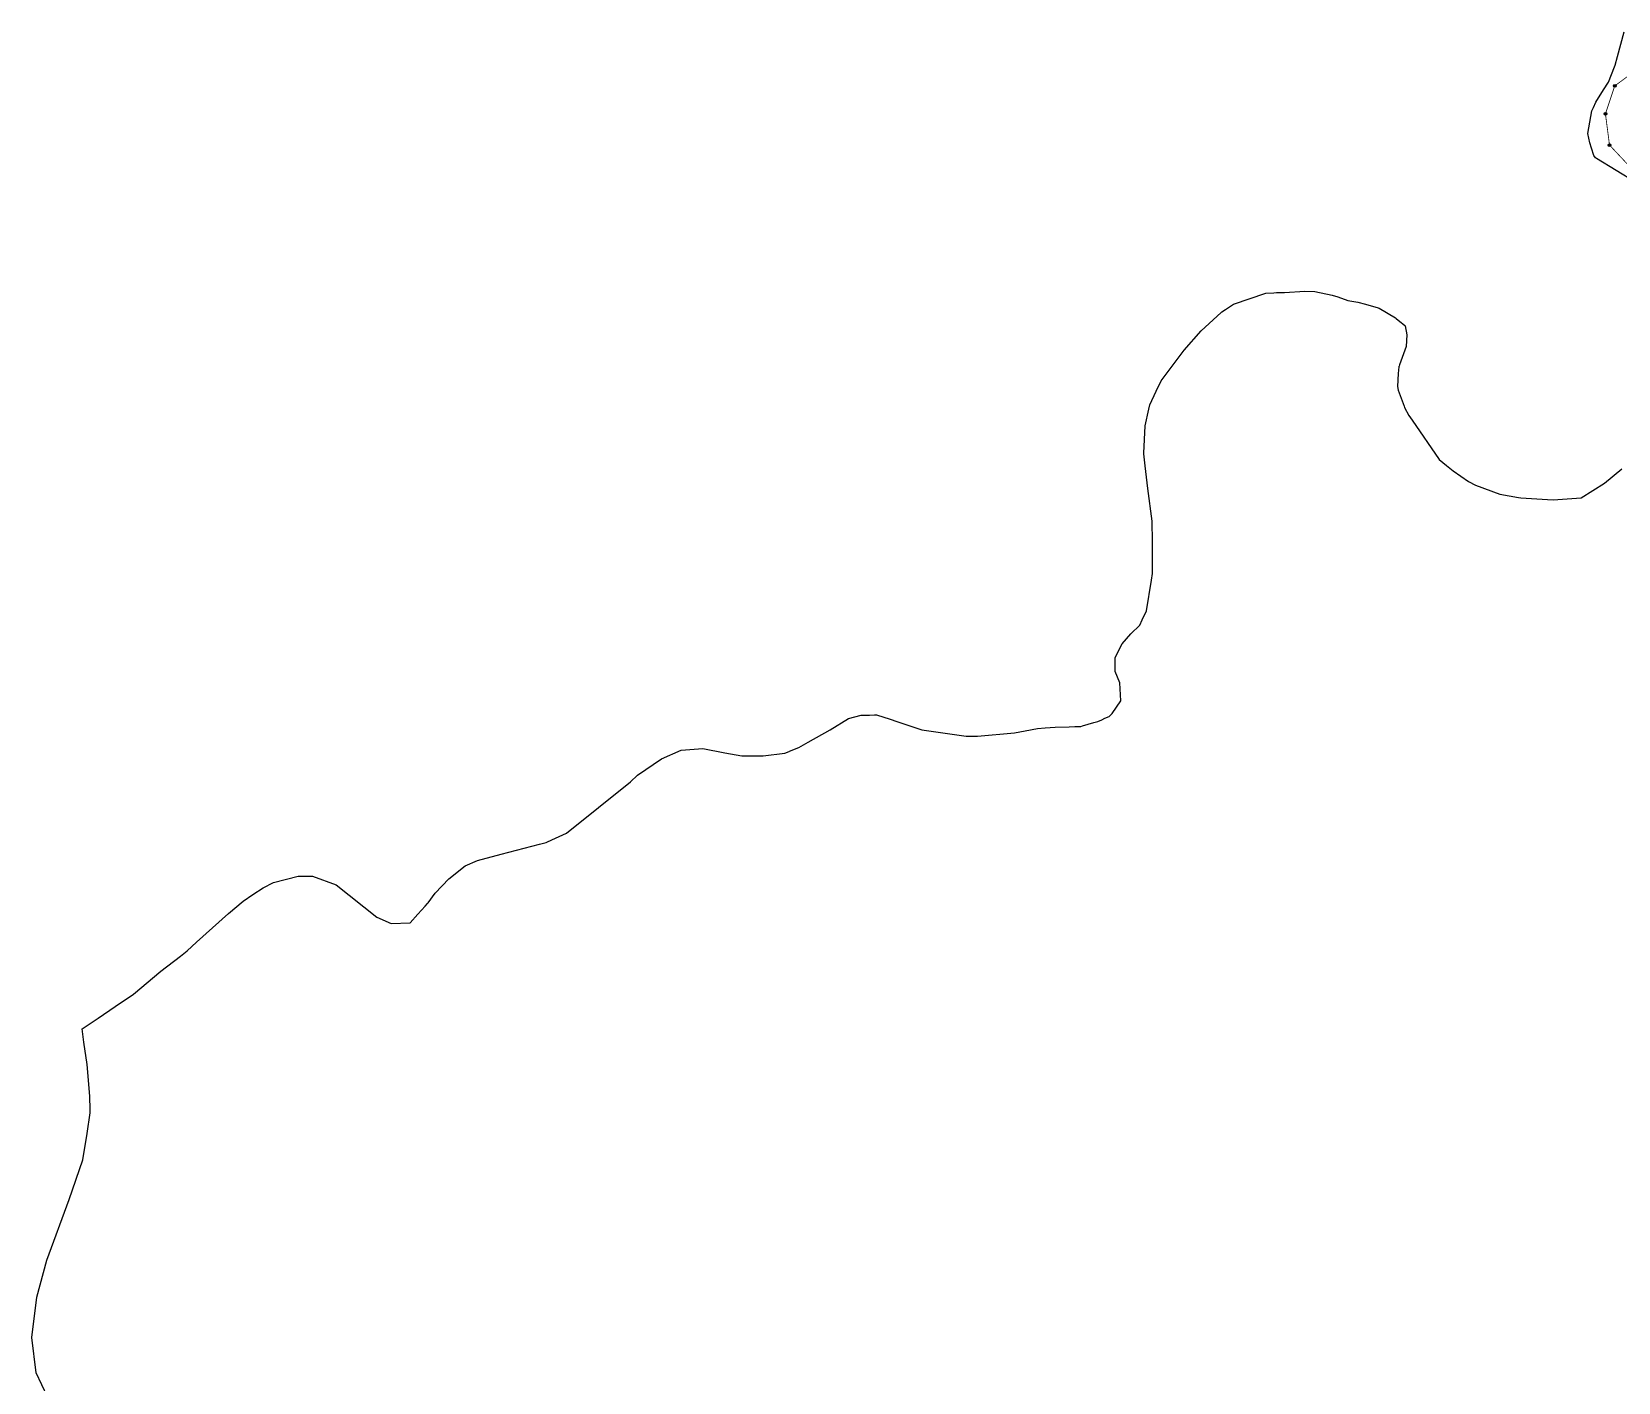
# Model space of a CAD drawing. Extents: x 213960 to 217464, y 137640 to 141047.
# Drawn here: x 214862 to 216070, y 139379 to 140408 of the extents above; entities that cross this region are included whole.
import ezdxf

# ---------------------------------------------------------------- set-up
doc = ezdxf.new("R2010")
doc.units = 0
doc.header["$LTSCALE"] = 2
doc.header["$PDSIZE"] = 0.2
doc.layers.get('0').update_dxf_attribs({"linetype": 'CONTINUOUS'})
for name, color, linetype in [('DJZQ', 7, 'CONTINUOUS'), ('GD', 7, 'CONTINUOUS'), ('JZD', 1, 'CONTINUOUS')]:
    doc.layers.add(name, color=color, linetype=linetype)

# ---------------------------------------------------------------- blocks, each defined once
blk = doc.blocks.new('GC0000')
at = {"linetype": 'Continuous'}
blk.add_point((0, 0), dxfattribs=at)

msp = doc.modelspace()

# ---------------------------------------------------------------- linework, layer by layer
at = {"layer": 'DJZQ', "linetype": 'Continuous', "flags": 128}
for points in [[(216097.9, 140283.7), (216053.1, 140311.1), (216052.3, 140311.6), (216051, 140313.4), (216049.3, 140318.9), (216048, 140323.1), (216046.5, 140330.2), (216049.6, 140347.4), (216050.7, 140349.8), (216052.5, 140353.9), (216058.5, 140363.4), (216062.2, 140369.3), (216066.7, 140380.9), (216067.2, 140382.2), (216069.2, 140388.7), (216074.1, 140407.6)], [(214877.7, 139358.7), (214864.8, 139386.2), (214861.5, 139413.1), (214865.4, 139443.9), (214873, 139472), (214889.9, 139518.2), (214900.4, 139548.4), (214903.6, 139568.4), (214906.1, 139584.3), (214906, 139586.5), (214905.7, 139597), (214903.6, 139621.1), (214901.1, 139637.9), (214900, 139648.2), (214912.1, 139656.4), (214925, 139665.2), (214939, 139674.6), (214959.8, 139692.1), (214974.7, 139703.6), (214979.9, 139707.5), (214987.1, 139714.1), (215011.3, 139736), (215022.6, 139745.5), (215029.9, 139750.4), (215037.7, 139755.6), (215045.5, 139759.5), (215064.5, 139764.5), (215075.4, 139764.4), (215093.3, 139757.9), (215124.2, 139733.1), (215135.2, 139728.5), (215149.8, 139729), (215155.6, 139735.5), (215161.1, 139741.6), (215162.9, 139743.6), (215163.4, 139744.1), (215168.8, 139751.4), (215179.1, 139762.4), (215191.6, 139772.2), (215200.9, 139776.5), (215218.9, 139781.2), (215248.1, 139788.9), (215253.3, 139790.2), (215254.2, 139790.6), (215260.4, 139793.4), (215268.8, 139797.2), (215317.4, 139836.2), (215322.9, 139841.3), (215341, 139853.7), (215356.1, 139860.5), (215372.6, 139861.6), (215389.2, 139858.5), (215402.3, 139856), (215412.4, 139856), (215417.4, 139856), (215418.4, 139856), (215435, 139858.1), (215438.2, 139859.4), (215438.6, 139859.6), (215445.6, 139862.5), (215452.8, 139866.5), (215469.5, 139875.8), (215483.4, 139884.6), (215493, 139887), (215499.5, 139887.2), (215503.4, 139887.4), (215504.9, 139887.4), (215515.2, 139884), (215520.4, 139882.2), (215539.4, 139876), (215573.1, 139871.2), (215580.9, 139871), (215581.8, 139871.2), (215609.9, 139873.7), (215610, 139873.7), (215618, 139875.2), (215627.4, 139877), (215633.3, 139877.4), (215640.9, 139878), (215651.5, 139878.3), (215655.9, 139878.5), (215659.8, 139878.5), (215660.4, 139878.5), (215661.6, 139878.9), (215670.3, 139881.4), (215673.4, 139882.3), (215676.5, 139883.6), (215678.8, 139884.7), (215681.9, 139886.1), (215684.3, 139888.4), (215690.8, 139898), (215690.1, 139911.8), (215686.6, 139920.4), (215686.5, 139930.9), (215691.9, 139941.3), (215698.6, 139948.9), (215705.3, 139955.7), (215707.2, 139959.6), (215710.3, 139966.5), (215714.1, 139989.9), (215714.9, 139994.9), (215715.1, 140013.3), (215715.1, 140014.9), (215715, 140019.2), (215714.8, 140034.8), (215711.3, 140059.6), (215709.4, 140077), (215708.4, 140086.2), (215708.4, 140086.6), (215709.3, 140107.5), (215712.1, 140120.2), (215712.9, 140123.4), (215717.8, 140133.9), (215721.5, 140141.7), (215739, 140165.2), (215752.1, 140179.8), (215767.3, 140193.8), (215767.9, 140194.3), (215770.5, 140196), (215776.7, 140200), (215801.3, 140208.5), (215807.4, 140208.8), (215809.3, 140208.9), (215815.4, 140209.1), (215831.1, 140210), (215838.7, 140209.9), (215851.7, 140207.1), (215856, 140205.6), (215863.8, 140202.8), (215871.3, 140201.6), (215877.3, 140200), (215886.8, 140197.4), (215887.7, 140197.2), (215899.9, 140189.7), (215900.5, 140189.2), (215904.5, 140186), (215905.4, 140185.3), (215907.3, 140183.7), (215908.7, 140176.8), (215908.2, 140167.8), (215903.1, 140154), (215902.7, 140152.8), (215902.6, 140152.6), (215902.5, 140152.3), (215902.3, 140149.8), (215902.1, 140147.3), (215901.5, 140137.4), (215902, 140134.5), (215906.5, 140122.5), (215907, 140121.5), (215910.2, 140115.2), (215912.6, 140111.7), (215933.3, 140081.7), (215938.9, 140077.2), (215943.9, 140073.1), (215955.5, 140065), (215961, 140062.3), (215979.6, 140055.5), (215993.7, 140052.8), (215995.4, 140052.7), (216015.7, 140051.4), (216020, 140051.1), (216041.5, 140052.5), (216059.3, 140063.7), (216072.4, 140074.6)]]:
    msp.add_lwpolyline(points, dxfattribs=at)
at = {"layer": 'GD', "color": 0, "linetype": 'Continuous'}
for centre in [(216067, 140366.4), (216059.9, 140345.1), (216063, 140321.3)]:
    msp.add_circle(centre, 1, dxfattribs=at)
at = {"layer": 'JZD', "color": 7, "const_width": 0.6}
msp.add_lwpolyline([(216079.7, 140303.5), (216063, 140321.3), (216059.9, 140345.1), (216067, 140366.4), (216091.9, 140384.7)], dxfattribs=at)

# ---------------------------------------------------------------- block references
at = {"layer": 'JZD', "color": 1, "linetype": 'Continuous'}
for p in [(216067, 140366.4), (216059.9, 140345.1), (216063, 140321.3)]:
    msp.add_blockref('GC0000', p, dxfattribs=at)

doc.saveas('drawing.dxf')
